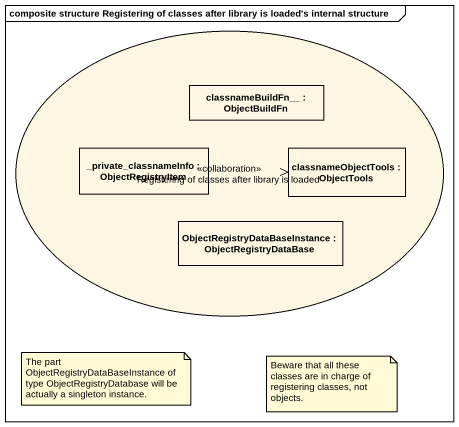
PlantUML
@startuml
mainframe composite structure Registering of classes after library is loaded's internal structure
usecase "Registering of classes after library is loaded" as Registering_of_classes <<collaboration>>
rectangle "classnameBuildFn__ : ObjectBuildFn" as classnameBuildFn
rectangle "_private_classnameInfo : ObjectRegistryItem" as private_classnameInfo
rectangle "classnameObjectTools : ObjectTools" as classnameObjectTools
rectangle "ObjectRegistryDataBaseInstance : ObjectRegistryDataBase" as ObjectRegistryDataBaseInstan
private_classnameInfo -right-> classnameObjectTools
note as N1
  The part ObjectRegistryDataBaseInstance of type ObjectRegistryDatabase will be actually a singleton instance.
end note
note as N2
  Beware that all these classes are in charge of registering classes, not objects.
end note
@enduml
